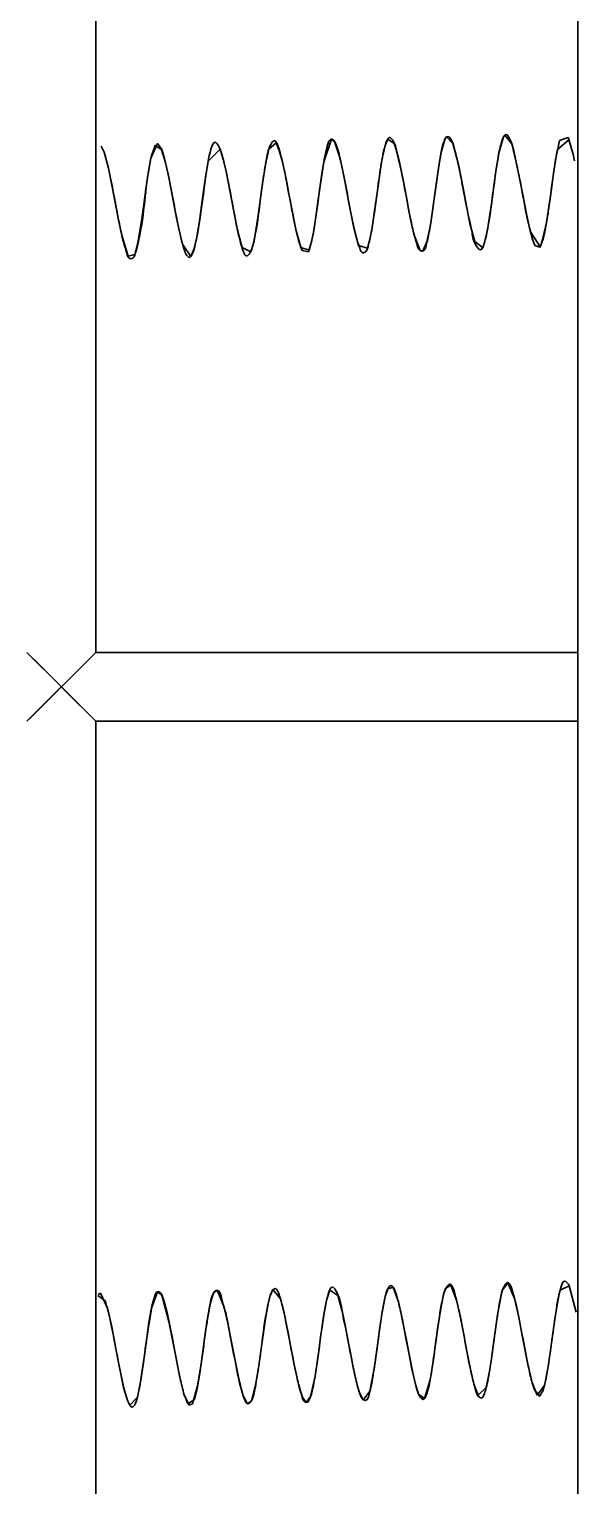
# Model space of a CAD drawing. Header units: millimetres. Extents: x 32496 to 166256, y 3504 to 23939.
# Drawn here: x 45754.2 to 45778.1, y 12993.8 to 13057.2 of the extents above; entities that cross this region are included whole.
import ezdxf

# ---------------------------------------------------------------- set-up
doc = ezdxf.new("R2010")
doc.units = ezdxf.units.MM
doc.layers.get('0').update_dxf_attribs({"lineweight": 35})

msp = doc.modelspace()

# ---------------------------------------------------------------- linework, layer by layer
at = {"linetype": 'Continuous'}
for p, q in [((45778.14, 13155.075), (45778.14, 12224.075)), ((45757.14, 13067.075), (45757.14, 13030.075)), ((45769.854, 13052.438), (45769.743, 13052.168)), ((45770.14, 13052.249), (45769.854, 13052.438)), ((45772.696, 13052.251), (45772.42, 13052.547)), ((45775.258, 13052.232), (45774.953, 13052.615)), ((45777.347, 13052.386), (45777.178, 13051.592)), ((45777.943, 13051.722), (45777.744, 13052.431)), ((45765.132, 13051.953), (45765.002, 13052.274)), ((45770.228, 13051.983), (45770.14, 13052.249)), ((45770.363, 13051.445), (45770.228, 13051.983)), ((45772.887, 13051.55), (45772.696, 13052.251)), ((45775.444, 13051.503), (45775.258, 13052.232)), ((45757.841, 13050.437), (45757.686, 13051.18)), ((45773.037, 13050.833), (45772.887, 13051.55)), ((45777.178, 13051.592), (45777.081, 13050.96)), ((45757.986, 13049.681), (45757.841, 13050.437)), ((45764.413, 13050.59), (45764.314, 13049.865)), ((45769.493, 13050.828), (45769.391, 13050.09)), ((45777.081, 13050.96), (45776.986, 13050.267)), ((45760.643, 13049.092), (45760.499, 13049.847)), ((45769.391, 13050.09), (45769.285, 13049.311)), ((45770.765, 13049.396), (45770.653, 13049.986)), ((45758.117, 13048.99), (45757.977, 13049.723)), ((45758.283, 13048.194), (45758.117, 13048.99)), ((45776.775, 13048.799), (45776.548, 13047.84)), ((45758.548, 13047.338), (45758.283, 13048.194)), ((45761.284, 13047.321), (45760.914, 13047.868)), ((45771.273, 13047.583), (45770.999, 13048.304)), ((45771.582, 13048.023), (45771.364, 13047.552)), ((45774.173, 13048.352), (45774.04, 13047.839)), ((45758.835, 13047.41), (45758.548, 13047.338)), ((45761.43, 13047.673), (45761.284, 13047.321)), ((45771.364, 13047.552), (45771.273, 13047.583)), ((45776.548, 13047.84), (45776.499, 13047.747)), ((45754.14, 13027.075), (45757.14, 13030.075)), ((45754.14, 13030.075), (45755.64, 13028.575)), ((45757.14, 13030.075), (45778.14, 13030.075)), ((45757.14, 13027.075), (45755.64, 13028.575)), ((45757.14, 13027.075), (45757.14, 12990.075)), ((45757.14, 13027.075), (45778.14, 13027.075)), ((45757.238, 13002.096), (45757.339, 13002.162)), ((45757.339, 13002.162), (45757.644, 13001.509)), ((45759.831, 13002.221), (45760.009, 13002.07)), ((45769.856, 13002.347), (45770.091, 13002.42)), ((45770.091, 13002.42), (45770.322, 13001.776)), ((45772.368, 13002.367), (45772.607, 13002.508)), ((45774.847, 13002.271), (45775.095, 13002.614)), ((45775.095, 13002.614), (45775.382, 13001.933)), ((45777.365, 13002.284), (45777.764, 13002.475)), ((45777.764, 13002.475), (45778.065, 13001.334)), ((45760.009, 13002.07), (45760.326, 13000.931)), ((45765.183, 13001.912), (45765.373, 13001.15)), ((45757.644, 13001.509), (45757.83, 13000.692)), ((45775.734, 13000.239), (45775.877, 12999.496)), ((45760.832, 12998.361), (45760.713, 12998.935)), ((45771.453, 12997.567), (45771.705, 12998.385)), ((45774.15, 12998.045), (45774.293, 12998.765)), ((45761.348, 12997.334), (45761.575, 12998.117)), ((45771.203, 12997.761), (45771.453, 12997.567)), ((45776.148, 12998.264), (45776.37, 12997.708)), ((45776.37, 12997.708), (45776.689, 12998.135)), ((45761.205, 12997.284), (45761.348, 12997.334))]:
    msp.add_line(p, q, dxfattribs=at)
for points in [[(45767.557, 13052.299), (45767.409, 13052.443), (45767.068, 13051.446), (45766.924, 13050.5)], [(45768.589, 13047.814), (45768.409, 13048.479), (45768.251, 13049.234), (45768.108, 13049.984), (45767.958, 13050.766), (45767.78, 13051.595), (45767.557, 13052.299)], [(45772.42, 13052.547), (45772.344, 13052.425), (45772.177, 13051.812), (45772.064, 13051.156), (45771.962, 13050.435), (45771.853, 13049.635), (45771.73, 13048.79), (45771.582, 13048.023)], [(45774.953, 13052.615), (45774.899, 13052.538), (45774.712, 13051.894), (45774.586, 13051.149), (45774.481, 13050.408), (45774.385, 13049.696)], [(45777.988, 13051.503), (45777.918, 13051.827), (45777.752, 13052.409), (45777.25, 13051.988)], [(45777.744, 13052.431), (45777.711, 13052.511), (45777.347, 13052.386)], [(45757.686, 13051.18), (45757.496, 13051.87), (45757.369, 13052.128)], [(45760.008, 13051.991), (45759.825, 13052.244), (45759.542, 13051.611), (45759.41, 13050.877), (45759.321, 13050.26), (45759.231, 13049.6), (45759.144, 13048.965), (45758.987, 13048.001), (45758.835, 13047.41)], [(45760.166, 13051.466), (45760.006, 13051.995), (45759.718, 13052.165), (45759.565, 13051.713)], [(45760.499, 13049.847), (45760.333, 13050.709), (45760.133, 13051.593), (45760.008, 13051.991)], [(45762.715, 13051.464), (45762.562, 13052.001), (45762.033, 13051.478)], [(45765.002, 13052.274), (45764.669, 13052.001), (45764.528, 13051.332), (45764.413, 13050.59)], [(45765.856, 13048.503), (45765.716, 13049.183), (45765.591, 13049.834), (45765.51, 13050.262), (45765.425, 13050.706), (45765.265, 13051.456), (45765.132, 13051.953)], [(45769.743, 13052.168), (45769.604, 13051.527), (45769.493, 13050.828)], [(45760.395, 13050.384), (45760.302, 13050.858), (45760.166, 13051.466)], [(45762.033, 13051.478), (45761.874, 13050.472), (45761.762, 13049.65), (45761.653, 13048.871), (45761.525, 13048.098), (45761.43, 13047.673)], [(45763.51, 13047.723), (45763.314, 13048.48), (45763.149, 13049.294), (45762.991, 13050.126), (45762.812, 13051.034), (45762.715, 13051.464)], [(45770.653, 13049.986), (45770.523, 13050.671), (45770.363, 13051.445)], [(45775.884, 13049.254), (45775.737, 13050.019), (45775.598, 13050.746), (45775.444, 13051.503)], [(45766.924, 13050.5), (45766.829, 13049.804), (45766.723, 13049.036), (45766.601, 13048.283), (45766.513, 13047.874)], [(45773.288, 13049.515), (45773.165, 13050.161), (45773.037, 13050.833)], [(45764.314, 13049.865), (45764.211, 13049.115), (45764.08, 13048.28), (45764.001, 13047.889)], [(45766.887, 13050.228), (45766.807, 13049.639), (45766.726, 13049.06), (45766.645, 13048.532), (45766.536, 13047.969)], [(45776.986, 13050.267), (45776.903, 13049.657), (45776.775, 13048.799)], [(45769.285, 13049.311), (45769.157, 13048.48), (45769.053, 13047.97)], [(45770.999, 13048.304), (45770.868, 13048.885), (45770.765, 13049.396)], [(45773.644, 13047.975), (45773.44, 13048.763), (45773.288, 13049.515)], [(45774.385, 13049.696), (45774.283, 13048.989), (45774.173, 13048.352)], [(45776.628, 13048.082), (45776.488, 13047.73), (45776.272, 13047.808), (45776.163, 13048.083), (45776.043, 13048.522), (45775.938, 13048.993), (45775.851, 13049.421)], [(45776.499, 13047.747), (45776.064, 13048.435), (45775.884, 13049.254)], [(45760.914, 13047.868), (45760.755, 13048.54), (45760.643, 13049.092)], [(45766.536, 13047.969), (45766.398, 13047.534), (45766.122, 13047.586), (45765.972, 13048.026), (45765.869, 13048.443), (45765.756, 13048.979)], [(45766.513, 13047.874), (45766.427, 13047.597), (45766.068, 13047.717), (45765.856, 13048.503)], [(45776.777, 13048.816), (45776.702, 13048.4), (45776.628, 13048.082)], [(45764.001, 13047.889), (45763.897, 13047.536), (45763.51, 13047.723)], [(45769.053, 13047.97), (45768.973, 13047.697), (45768.589, 13047.814)], [(45774.04, 13047.839), (45773.99, 13047.723), (45773.644, 13047.975)], [(45754.255, 13029.96), (45754.57, 13029.645), (45755.06, 13029.155), (45756.229, 13027.986)], [(45755.64, 13028.575), (45756.227, 13029.162), (45756.702, 13029.638), (45757.025, 13029.961)], [(45755.64, 13028.575), (45755.049, 13027.985), (45754.579, 13027.515), (45754.254, 13027.19)], [(45757.024, 13027.192), (45756.701, 13027.514), (45756.229, 13027.986)], [(45759.097, 12998.364), (45759.213, 12999.135), (45759.315, 12999.888), (45759.427, 13000.694), (45759.575, 13001.552), (45759.831, 13002.221)], [(45761.993, 13000.977), (45762.11, 13001.632), (45762.269, 13002.17)], [(45762.269, 13002.17), (45762.421, 13002.288), (45762.732, 13001.548)], [(45764.729, 13002.044), (45764.85, 13002.317), (45765.183, 13001.912)], [(45767.204, 13001.894), (45767.33, 13002.295), (45767.689, 13002.059)], [(45769.484, 13000.445), (45769.601, 13001.24), (45769.749, 13002.013), (45769.856, 13002.347)], [(45771.705, 12998.385), (45771.844, 12999.25), (45771.943, 12999.968), (45772.039, 13000.668), (45772.149, 13001.404), (45772.291, 13002.119), (45772.368, 13002.367)], [(45772.607, 13002.508), (45772.852, 13001.853), (45773.021, 13001.107)], [(45774.293, 12998.765), (45774.36, 12999.199), (45774.452, 12999.854), (45774.538, 13000.489), (45774.642, 13001.221), (45774.794, 13002.061), (45774.847, 13002.271)], [(45776.689, 12998.135), (45776.833, 12998.88), (45776.947, 12999.654), (45777.05, 13000.406), (45777.163, 13001.212), (45777.313, 13002.07), (45777.365, 13002.284)], [(45757.622, 13001.556), (45757.548, 13001.826), (45757.226, 13002.058)], [(45762.732, 13001.548), (45762.903, 13000.785), (45763.05, 13000.028), (45763.188, 12999.294), (45763.349, 12998.5), (45763.549, 12997.719), (45763.746, 12997.344)], [(45763.746, 12997.344), (45763.918, 12997.469), (45764.1, 12998.144), (45764.224, 12998.893), (45764.327, 12999.629), (45764.424, 13000.344), (45764.528, 13001.059), (45764.64, 13001.687), (45764.729, 13002.044)], [(45766.691, 12998.54), (45766.795, 12999.226), (45766.851, 12999.634), (45766.918, 13000.127), (45767.015, 13000.822), (45767.136, 13001.568), (45767.204, 13001.894)], [(45767.689, 13002.059), (45767.883, 13001.318), (45767.998, 13000.764), (45768.12, 13000.131), (45768.228, 12999.56), (45768.367, 12998.855), (45768.438, 12998.522)], [(45770.322, 13001.776), (45770.498, 13000.995), (45770.652, 13000.198), (45770.798, 12999.431), (45770.948, 12998.691), (45771.1, 12998.07), (45771.203, 12997.761)], [(45775.382, 13001.933), (45775.566, 13001.11), (45775.734, 13000.239)], [(45760.326, 13000.931), (45760.499, 13000.058), (45760.638, 12999.321)], [(45761.801, 12999.615), (45761.907, 13000.393), (45761.993, 13000.977)], [(45765.373, 13001.15), (45765.522, 13000.408), (45765.65, 12999.733), (45765.783, 12999.041), (45765.935, 12998.329), (45766.014, 12998.01)], [(45773.021, 13001.107), (45773.154, 13000.426), (45773.291, 12999.7)], [(45757.83, 13000.692), (45758, 12999.813), (45758.172, 12998.914)], [(45760.713, 12998.935), (45760.583, 12999.612), (45760.444, 13000.343)], [(45769.254, 12998.794), (45769.378, 12999.655), (45769.484, 13000.445)], [(45761.575, 12998.117), (45761.7, 12998.886), (45761.801, 12999.615)], [(45773.291, 12999.7), (45773.434, 12998.977), (45773.583, 12998.32), (45773.627, 12998.153)], [(45760.638, 12999.321), (45760.804, 12998.491), (45760.994, 12997.723), (45761.205, 12997.284)], [(45775.877, 12999.496), (45775.908, 12999.329), (45776.103, 12998.435), (45776.148, 12998.264)], [(45758.172, 12998.914), (45758.364, 12998.016), (45758.52, 12997.487)], [(45758.52, 12997.487), (45758.619, 12997.278), (45758.952, 12997.633), (45759.097, 12998.364)], [(45761.669, 12998.675), (45761.564, 12998.06), (45761.433, 12997.524)], [(45766.302, 12997.4), (45766.496, 12997.651), (45766.691, 12998.54)], [(45768.438, 12998.522), (45768.604, 12997.882), (45768.787, 12997.494)], [(45768.787, 12997.494), (45769.079, 12997.887), (45769.254, 12998.794)], [(45776.846, 12998.959), (45776.744, 12998.381), (45776.626, 12997.92)], [(45766.014, 12998.01), (45766.14, 12997.624), (45766.302, 12997.4)], [(45773.627, 12998.153), (45773.792, 12997.71), (45774.15, 12998.045)], [(45776.626, 12997.92), (45776.464, 12997.665), (45776.247, 12997.949), (45776.153, 12998.25)], [(45761.433, 12997.524), (45761.154, 12997.339), (45761.03, 12997.648)]]:
    msp.add_lwpolyline(points, dxfattribs=at)
msp.add_arc((45598.203, 13074.29), 180.39, 352.1326, 352.36958, dxfattribs=at)
for points, knots in [([(45762.674, 13051.626), (45762.61, 13051.872), (45762.276, 13052.797), (45762.087, 13051.76), (45762.031, 13051.468)], [0, 0, 0, 0, 0.460706, 1, 1, 1, 1]), ([(45765.189, 13051.759), (45765.13, 13051.976), (45764.963, 13052.706), (45764.692, 13052.097), (45764.65, 13051.932)], [0, 0, 0, 0, 0.570273, 1, 1, 1, 1]), ([(45767.55, 13052.313), (45767.526, 13052.357), (45767.487, 13052.445), (45767.292, 13052.427), (45767.22, 13052.09), (45767.092, 13051.659), (45766.994, 13050.984), (45766.923, 13050.495), (45766.887, 13050.228)], [0, 0, 0, 0, 0.059538, 0.095398, 0.202672, 0.401922, 0.67699, 1, 1, 1, 1]), ([(45768.492, 13048.138), (45768.289, 13048.908), (45768.106, 13050.081), (45767.81, 13051.47), (45767.666, 13052.096), (45767.55, 13052.313)], [0, 0, 0, 0, 0.557597, 0.827607, 1, 1, 1, 1]), ([(45770.446, 13051.057), (45770.392, 13051.32), (45770.269, 13051.773), (45770.198, 13052.234), (45769.912, 13052.611), (45769.811, 13052.366), (45769.78, 13052.281)], [0, 0, 0, 0, 0.4374, 0.730846, 0.851995, 1, 1, 1, 1]), ([(45772.418, 13052.545), (45772.388, 13052.515), (45772.243, 13052.239), (45772.198, 13051.933), (45772.151, 13051.675)], [0, 0, 0, 0, 0.141737, 1, 1, 1, 1]), ([(45772.736, 13052.132), (45772.711, 13052.21), (45772.686, 13052.352), (45772.488, 13052.615), (45772.418, 13052.545)], [0, 0, 0, 0, 0.452467, 1, 1, 1, 1]), ([(45775.851, 13049.421), (45775.805, 13049.656), (45775.715, 13050.129), (45775.572, 13050.907), (45775.391, 13051.714), (45775.29, 13052.242), (45775.011, 13052.773), (45774.874, 13052.495), (45774.842, 13052.403)], [0, 0, 0, 0, 0.196713, 0.39406, 0.658069, 0.840829, 0.919993, 1, 1, 1, 1]), ([(45759.565, 13051.713), (45759.49, 13051.396), (45759.256, 13050.004), (45759.189, 13048.577), (45758.878, 13047.538)], [0, 0, 0, 0, 0.231265, 1, 1, 1, 1]), ([(45764.65, 13051.932), (45764.629, 13051.851), (45764.54, 13051.448), (45764.478, 13051.04), (45764.431, 13050.715)], [0, 0, 0, 0, 0.204164, 1, 1, 1, 1]), ([(45765.756, 13048.979), (45765.707, 13049.225), (45765.527, 13050.153), (45765.372, 13051.089), (45765.189, 13051.759)], [0, 0, 0, 0, 0.265396, 1, 1, 1, 1]), ([(45769.78, 13052.281), (45769.752, 13052.205), (45769.632, 13051.771), (45769.567, 13051.326), (45769.513, 13050.962)], [0, 0, 0, 0, 0.180755, 1, 1, 1, 1]), ([(45772.151, 13051.675), (45772.052, 13051.138), (45771.947, 13050.304), (45771.796, 13049.234), (45771.696, 13048.481), (45771.551, 13047.999), (45771.498, 13047.56), (45771.173, 13047.575), (45771.154, 13047.784), (45771.118, 13047.89)], [0, 0, 0, 0, 0.352505, 0.539545, 0.703586, 0.827453, 0.897205, 0.927705, 1, 1, 1, 1]), ([(45773.032, 13050.854), (45773.008, 13050.979), (45772.921, 13051.407), (45772.828, 13051.836), (45772.736, 13052.132)], [0, 0, 0, 0, 0.291046, 1, 1, 1, 1]), ([(45774.733, 13051.993), (45774.69, 13051.795), (45774.528, 13050.853), (45774.419, 13049.904), (45774.309, 13049.159)], [0, 0, 0, 0, 0.211989, 1, 1, 1, 1]), ([(45762.031, 13051.468), (45761.844, 13050.478), (45761.872, 13049.88), (45761.327, 13047.028), (45761.104, 13047.366)], [0, 0, 0, 0, 0.713508, 1, 1, 1, 1]), ([(45763.449, 13047.923), (45763.374, 13048.193), (45763.104, 13049.426), (45762.923, 13050.677), (45762.674, 13051.626)], [0, 0, 0, 0, 0.222088, 1, 1, 1, 1]), ([(45764.431, 13050.715), (45764.391, 13050.44), (45764.253, 13049.451), (45764.154, 13048.45), (45763.967, 13047.753)], [0, 0, 0, 0, 0.278055, 1, 1, 1, 1]), ([(45758.344, 13047.946), (45758.312, 13048.069), (45758.178, 13048.644), (45758.071, 13049.225), (45757.985, 13049.681)], [0, 0, 0, 0, 0.215261, 1, 1, 1, 1]), ([(45760.892, 13047.949), (45760.868, 13048.042), (45760.764, 13048.469), (45760.679, 13048.901), (45760.614, 13049.239)], [0, 0, 0, 0, 0.216905, 1, 1, 1, 1]), ([(45774.075, 13047.944), (45774.039, 13047.827), (45773.958, 13047.492), (45773.587, 13047.914), (45773.535, 13048.475), (45773.387, 13049.008), (45773.325, 13049.322)], [0, 0, 0, 0, 0.166115, 0.275768, 0.563742, 1, 1, 1, 1]), ([(45774.309, 13049.159), (45774.291, 13049.036), (45774.227, 13048.629), (45774.158, 13048.22), (45774.075, 13047.944)], [0, 0, 0, 0, 0.30075, 1, 1, 1, 1]), ([(45769.192, 13048.689), (45769.178, 13048.607), (45769.13, 13048.324), (45769.075, 13048.041), (45769.02, 13047.845)], [0, 0, 0, 0, 0.290409, 1, 1, 1, 1]), ([(45771.118, 13047.89), (45771.1, 13047.944), (45771.018, 13048.207), (45770.956, 13048.476), (45770.909, 13048.69)], [0, 0, 0, 0, 0.205803, 1, 1, 1, 1]), ([(45758.878, 13047.538), (45758.849, 13047.441), (45758.838, 13047.259), (45758.555, 13047.205), (45758.466, 13047.58), (45758.384, 13047.787), (45758.344, 13047.946)], [0, 0, 0, 0, 0.253094, 0.363036, 0.590582, 1, 1, 1, 1]), ([(45761.104, 13047.366), (45761.084, 13047.396), (45760.99, 13047.582), (45760.936, 13047.784), (45760.892, 13047.949)], [0, 0, 0, 0, 0.174213, 1, 1, 1, 1]), ([(45763.967, 13047.753), (45763.926, 13047.602), (45763.663, 13047.046), (45763.506, 13047.72), (45763.449, 13047.923)], [0, 0, 0, 0, 0.426762, 1, 1, 1, 1]), ([(45769.02, 13047.845), (45768.991, 13047.74), (45768.984, 13047.565), (45768.717, 13047.446), (45768.6, 13047.802), (45768.532, 13047.989), (45768.492, 13048.138)], [0, 0, 0, 0, 0.278864, 0.396281, 0.604559, 1, 1, 1, 1]), ([(45760.069, 13001.926), (45760.037, 13002.016), (45760.015, 13002.176), (45759.76, 13002.247), (45759.672, 13001.917), (45759.505, 13001.344), (45759.362, 13000.212), (45759.237, 12999.291), (45759.163, 12998.789)], [0, 0, 0, 0, 0.073482, 0.106075, 0.165791, 0.27592, 0.611178, 1, 1, 1, 1]), ([(45762.289, 13002.207), (45762.163, 13001.997), (45762.058, 13001.328), (45761.949, 13000.693), (45761.892, 13000.286)], [0, 0, 0, 0, 0.37396, 1, 1, 1, 1]), ([(45762.967, 13000.462), (45762.911, 13000.751), (45762.82, 13001.287), (45762.631, 13001.803), (45762.544, 13002.335), (45762.318, 13002.256), (45762.289, 13002.207)], [0, 0, 0, 0, 0.427547, 0.747213, 0.917715, 1, 1, 1, 1]), ([(45765.655, 12999.707), (45765.574, 13000.134), (45765.418, 13000.955), (45765.266, 13001.658), (45764.987, 13002.551), (45764.772, 13002.182), (45764.736, 13002.069)], [0, 0, 0, 0, 0.418217, 0.740085, 0.886081, 1, 1, 1, 1]), ([(45768.101, 13000.232), (45768.028, 13000.616), (45767.863, 13001.304), (45767.789, 13001.957), (45767.408, 13002.598), (45767.285, 13002.195), (45767.248, 13002.064)], [0, 0, 0, 0, 0.428535, 0.730714, 0.850115, 1, 1, 1, 1]), ([(45769.857, 13002.351), (45769.83, 13002.292), (45769.709, 13001.928), (45769.65, 13001.549), (45769.6, 13001.236)], [0, 0, 0, 0, 0.170515, 1, 1, 1, 1]), ([(45770.682, 13000.039), (45770.611, 13000.416), (45770.504, 13001.016), (45770.313, 13001.811), (45770.214, 13002.208), (45770.012, 13002.576), (45769.885, 13002.411), (45769.857, 13002.351)], [0, 0, 0, 0, 0.415857, 0.671553, 0.84775, 0.928459, 1, 1, 1, 1]), ([(45772.847, 13001.871), (45772.785, 13002.109), (45772.643, 13002.893), (45772.335, 13002.289), (45772.294, 13002.128)], [0, 0, 0, 0, 0.597987, 1, 1, 1, 1]), ([(45774.816, 13002.155), (45774.77, 13001.97), (45774.593, 13001.021), (45774.485, 13000.064), (45774.375, 12999.3)], [0, 0, 0, 0, 0.198851, 1, 1, 1, 1]), ([(45775.366, 13001.991), (45775.306, 13002.215), (45775.13, 13002.971), (45774.86, 13002.328), (45774.816, 13002.155)], [0, 0, 0, 0, 0.56492, 1, 1, 1, 1]), ([(45777.365, 13002.285), (45777.307, 13002.071), (45777.103, 13000.965), (45776.986, 12999.849), (45776.846, 12998.959)], [0, 0, 0, 0, 0.19716, 1, 1, 1, 1]), ([(45777.764, 13002.474), (45777.726, 13002.565), (45777.48, 13002.862), (45777.403, 13002.428), (45777.365, 13002.285)], [0, 0, 0, 0, 0.399854, 1, 1, 1, 1]), ([(45757.968, 12999.984), (45757.94, 13000.132), (45757.838, 13000.659), (45757.733, 13001.186), (45757.631, 13001.558)], [0, 0, 0, 0, 0.281223, 1, 1, 1, 1]), ([(45760.444, 13000.343), (45760.413, 13000.504), (45760.306, 13001.035), (45760.198, 13001.57), (45760.069, 13001.926)], [0, 0, 0, 0, 0.302512, 1, 1, 1, 1]), ([(45764.736, 13002.069), (45764.687, 13001.912), (45764.494, 13001.021), (45764.394, 13000.115), (45764.293, 12999.376)], [0, 0, 0, 0, 0.180317, 1, 1, 1, 1]), ([(45767.248, 13002.064), (45767.202, 13001.905), (45767.024, 13001.043), (45766.925, 13000.168), (45766.827, 12999.46)], [0, 0, 0, 0, 0.187435, 1, 1, 1, 1]), ([(45772.294, 13002.128), (45772.252, 13001.968), (45772.087, 13001.131), (45771.987, 13000.285), (45771.894, 12999.607)], [0, 0, 0, 0, 0.195185, 1, 1, 1, 1]), ([(45773.084, 13000.792), (45773.029, 13001.074), (45772.955, 13001.435), (45772.868, 13001.793), (45772.847, 13001.871)], [0, 0, 0, 0, 0.780066, 1, 1, 1, 1]), ([(45765.927, 12998.36), (45765.904, 12998.461), (45765.806, 12998.909), (45765.721, 12999.359), (45765.655, 12999.707)], [0, 0, 0, 0, 0.226777, 1, 1, 1, 1]), ([(45768.438, 12998.519), (45768.409, 12998.649), (45768.289, 12999.219), (45768.184, 12999.792), (45768.101, 13000.232)], [0, 0, 0, 0, 0.22932, 1, 1, 1, 1]), ([(45771.204, 12997.759), (45771.152, 12997.885), (45770.933, 12998.636), (45770.801, 12999.406), (45770.682, 13000.039)], [0, 0, 0, 0, 0.174094, 1, 1, 1, 1]), ([(45773.657, 12998.053), (45773.625, 12998.157), (45773.487, 12998.679), (45773.385, 12999.209), (45773.304, 12999.632)], [0, 0, 0, 0, 0.201432, 1, 1, 1, 1]), ([(45776.152, 12998.249), (45776.121, 12998.358), (45775.99, 12998.885), (45775.89, 12999.419), (45775.81, 12999.841)], [0, 0, 0, 0, 0.208511, 1, 1, 1, 1]), ([(45763.906, 12997.444), (45763.877, 12997.388), (45763.704, 12997.275), (45763.585, 12997.63), (45763.392, 12998.181), (45763.286, 12998.79), (45763.203, 12999.218)], [0, 0, 0, 0, 0.088059, 0.195261, 0.393073, 1, 1, 1, 1]), ([(45764.293, 12999.376), (45764.237, 12998.974), (45764.133, 12998.331), (45764.021, 12997.668), (45763.906, 12997.444)], [0, 0, 0, 0, 0.617524, 1, 1, 1, 1]), ([(45766.827, 12999.46), (45766.808, 12999.323), (45766.74, 12998.837), (45766.667, 12998.35), (45766.591, 12998.006)], [0, 0, 0, 0, 0.282272, 1, 1, 1, 1]), ([(45769.322, 12999.255), (45769.303, 12999.118), (45769.233, 12998.653), (45769.159, 12998.186), (45769.073, 12997.865)], [0, 0, 0, 0, 0.294095, 1, 1, 1, 1]), ([(45771.894, 12999.607), (45771.846, 12999.257), (45771.745, 12998.612), (45771.656, 12998.035), (45771.422, 12997.388), (45771.242, 12997.668), (45771.204, 12997.759)], [0, 0, 0, 0, 0.431517, 0.741332, 0.878803, 1, 1, 1, 1]), ([(45774.375, 12999.3), (45774.328, 12998.973), (45774.261, 12998.531), (45774.142, 12997.992), (45774.064, 12997.766), (45773.976, 12997.579), (45773.71, 12997.665), (45773.703, 12997.903), (45773.657, 12998.053)], [0, 0, 0, 0, 0.424679, 0.581731, 0.692994, 0.756221, 0.797622, 1, 1, 1, 1]), ([(45758.614, 12997.286), (45758.575, 12997.348), (45758.394, 12997.784), (45758.307, 12998.246), (45758.227, 12998.634)], [0, 0, 0, 0, 0.154891, 1, 1, 1, 1]), ([(45759.163, 12998.789), (45759.125, 12998.531), (45759.067, 12998.129), (45758.949, 12997.619), (45758.88, 12997.354), (45758.733, 12997.148), (45758.64, 12997.246), (45758.614, 12997.286)], [0, 0, 0, 0, 0.429903, 0.676569, 0.840126, 0.921287, 1, 1, 1, 1]), ([(45766.591, 12998.006), (45766.554, 12997.838), (45766.506, 12997.647), (45766.386, 12997.398), (45766.176, 12997.41), (45766.081, 12997.858), (45765.978, 12998.14), (45765.927, 12998.36)], [0, 0, 0, 0, 0.294633, 0.369185, 0.416002, 0.612123, 1, 1, 1, 1]), ([(45768.704, 12997.621), (45768.679, 12997.672), (45768.565, 12997.964), (45768.495, 12998.27), (45768.438, 12998.519)], [0, 0, 0, 0, 0.181273, 1, 1, 1, 1]), ([(45769.073, 12997.865), (45769.036, 12997.728), (45768.995, 12997.347), (45768.738, 12997.55), (45768.704, 12997.621)], [0, 0, 0, 0, 0.640552, 1, 1, 1, 1])]:
    msp.add_open_spline(points, degree=3, knots=knots, dxfattribs=at)
for points in [[(45774.842, 13052.403), (45774.795, 13052.27), (45774.762, 13052.131), (45774.733, 13051.993)], [(45777.25, 13051.988), (45777.192, 13051.701), (45777.147, 13051.412), (45777.105, 13051.122)], [(45770.653, 13049.986), (45770.585, 13050.343), (45770.519, 13050.701), (45770.446, 13051.057)], [(45777.105, 13051.122), (45777.066, 13050.861), (45777.031, 13050.599), (45776.995, 13050.338)], [(45757.985, 13049.681), (45757.919, 13050.035), (45757.852, 13050.389), (45757.78, 13050.742)], [(45769.513, 13050.962), (45769.464, 13050.631), (45769.419, 13050.299), (45769.375, 13049.968)], [(45773.325, 13049.322), (45773.225, 13049.832), (45773.133, 13050.344), (45773.032, 13050.854)], [(45760.614, 13049.239), (45760.541, 13049.62), (45760.471, 13050.002), (45760.397, 13050.384)], [(45769.375, 13049.968), (45769.318, 13049.541), (45769.261, 13049.114), (45769.192, 13048.689)], [(45770.909, 13048.69), (45770.815, 13049.12), (45770.734, 13049.553), (45770.653, 13049.986)], [(45776.895, 13049.599), (45776.858, 13049.337), (45776.821, 13049.076), (45776.778, 13048.816)], [(45775.567, 13001.104), (45775.507, 13001.401), (45775.445, 13001.698), (45775.366, 13001.991)], [(45769.6, 13001.236), (45769.56, 13000.984), (45769.524, 13000.731), (45769.489, 13000.477)], [(45775.81, 12999.841), (45775.73, 13000.262), (45775.652, 13000.684), (45775.567, 13001.104)], [(45761.892, 13000.286), (45761.818, 12999.749), (45761.751, 12999.211), (45761.669, 12998.675)], [(45763.203, 12999.218), (45763.123, 12999.632), (45763.047, 13000.047), (45762.967, 13000.462)], [(45769.489, 13000.477), (45769.433, 13000.07), (45769.38, 12999.662), (45769.322, 12999.255)], [(45773.304, 12999.632), (45773.23, 13000.019), (45773.159, 13000.406), (45773.084, 13000.792)], [(45758.227, 12998.634), (45758.136, 12999.083), (45758.053, 12999.534), (45757.968, 12999.984)], [(45761.019, 12997.644), (45760.942, 12997.879), (45760.886, 12998.12), (45760.832, 12998.361)]]:
    msp.add_open_spline(points, degree=3, dxfattribs=at)

doc.saveas('drawing.dxf')
